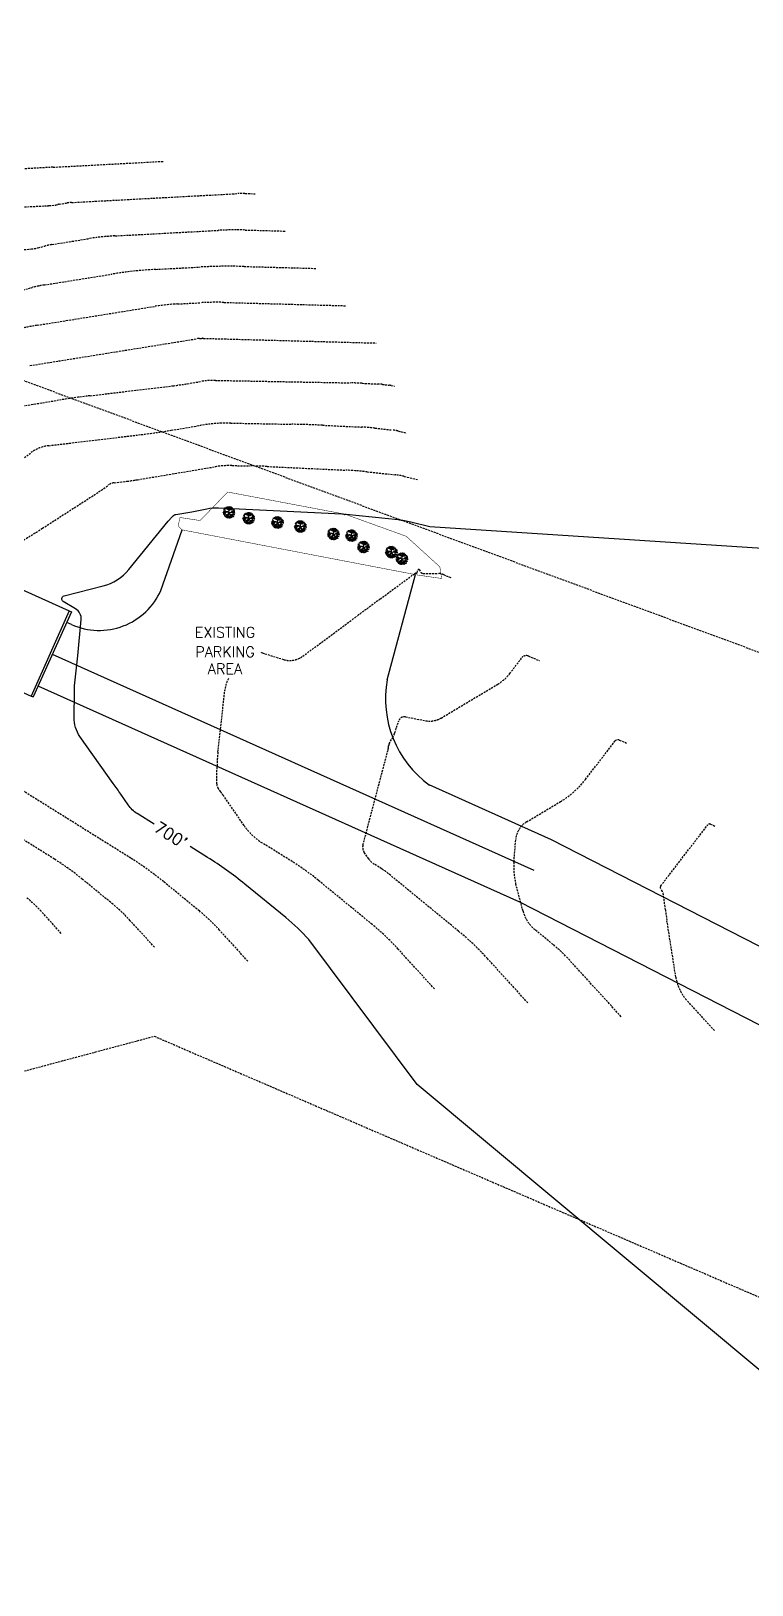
# Model space of a CAD drawing. Header units: inches. Extents: x -43639 to 75791, y -33466 to 47612.
# Drawn here: x 23813 to 25294, y 3606 to 6799 of the extents above; entities that cross this region are included whole.
import ezdxf
from ezdxf.enums import TextEntityAlignment as Align

# ---------------------------------------------------------------- set-up
doc = ezdxf.new("R2010")
doc.units = ezdxf.units.IN
doc.header["$LTSCALE"] = 8
doc.header["$MEASUREMENT"] = 0
doc.linetypes.add('DASHED', pattern=[0.75, 0.5, -0.25])
doc.layers.get('0').update_dxf_attribs({"linetype": 'CONTINUOUS'})
for name, color, linetype in [('A-roof', 253, 'CONTINUOUS'), ('A-text', 254, 'CONTINUOUS'), ('construction', 160, 'CONTINUOUS'), ('CONT-HGH', 6, 'DASHED'), ('CONT-NML', 1, 'DASHED'), ('easement_JDCF', 7, 'DASHED'), ('ROAD', 2, 'CONTINUOUS'), ('T100', 2, 'CONTINUOUS'), ('TREE', 3, 'CONTINUOUS')]:
    doc.layers.add(name, color=color, linetype=linetype)
doc.styles.add('ROMAND', font='romand', dxfattribs={"height": 2})
doc.styles.add('T100', font='ROMANS', dxfattribs={"height": 1.8})

# ---------------------------------------------------------------- blocks, each defined once
blk = doc.blocks.new('SHRUB4')
for p, q in [((-0.093, -0.008), (-0.102, 0.004)), ((-0.087, 0.018), (-0.1, 0.014)), ((-0.079, 0.01), (-0.097, 0.029)), ((-0.08, 0.048), (-0.094, 0.044)), ((-0.068, 0.04), (-0.088, 0.057)), ((-0.03, 0.06), (-0.081, 0.069)), ((-0.06, 0.019), (-0.079, 0.01)), ((-0.073, 0.024), (-0.068, 0.04)), ((-0.002, 0.001), (-0.073, 0.024)), ((-0.042, 0.075), (-0.07, 0.078)), ((-0.05, 0.003), (-0.068, 0.008)), ((-0.04, 0.012), (-0.064, -0.014)), ((-0.042, 0.075), (-0.044, 0.095)), ((-0.033, 0.083), (-0.042, 0.075)), ((-0.033, 0.083), (-0.015, 0.104)), ((-0.033, 0.083), (-0.032, 0.098)), ((-0.004, 0.069), (-0.033, 0.083)), ((-0.031, 0.062), (-0.032, 0.075)), ((-0.031, 0.061), (-0.004, 0.069)), ((0.004, 0.042), (-0.03, 0.06)), ((-0.022, 0.008), (-0.03, 0.025)), ((-0.002, 0.001), (-0.028, -0.046)), ((-0.018, 0.078), (-0.013, 0.09)), ((-0.006, 0.084), (-0.004, 0.104)), ((0.01, 0.087), (-0.006, 0.084)), ((-0.003, 0.07), (0.013, 0.062)), ((-0.001, 0.002), (0.004, 0.042)), ((-0.001, 0.002), (0.048, 0.007)), ((-0.001, 0), (0.038, -0.067)), ((0.004, 0.042), (0.001, 0.055)), ((0.004, 0.087), (0.002, 0.105)), ((0.004, 0.042), (0.03, 0.054)), ((0.015, 0.094), (0.01, 0.104)), ((0.011, 0.087), (0.023, 0.103)), ((0.013, 0.062), (0.011, 0.087)), ((0.015, 0.063), (0.024, 0.071)), ((0.024, 0.071), (0.02, 0.083)), ((0.03, 0.079), (0.025, 0.101)), ((0.03, 0.054), (0.033, 0.102)), ((0.03, 0.055), (0.044, 0.042)), ((0.031, 0.073), (0.048, 0.064)), ((0.039, 0.006), (0.052, 0.024)), ((0.041, 0.085), (0.04, 0.098)), ((0.04, 0.084), (0.051, 0.091)), ((0.04, 0.07), (0.04, 0.084)), ((0.048, 0.064), (0.056, 0.077)), ((0.048, 0.007), (0.061, 0.017)), ((0.048, 0.007), (0.061, -0.005)), ((0.055, 0.078), (0.059, 0.089)), ((0.056, 0.077), (0.068, 0.078)), ((0.061, 0.017), (0.064, 0.027)), ((0.061, 0.017), (0.07, 0.011)), ((0.061, -0.005), (0.081, 0.002)), ((0.064, 0.027), (0.069, 0.042)), ((0.064, 0.028), (0.076, 0.024)), ((0.068, 0.055), (0.076, 0.07)), ((0.069, 0.043), (0.068, 0.055)), ((0.069, 0.056), (0.087, 0.057)), ((0.069, 0.042), (0.086, 0.041)), ((0.07, 0.011), (0.087, 0.014)), ((0.076, 0.024), (0.086, 0.031)), ((0.081, 0.002), (0.102, -0.011)), ((0.086, 0.041), (0.09, 0.052)), ((0.086, 0.041), (0.096, 0.038)), ((0.086, 0.031), (0.1, 0.028)), ((0.087, 0.014), (0.1, 0.02)), ((0.087, 0.014), (0.089, 0.006)), ((0.089, 0.006), (0.102, 0.003)), ((-0.089, -0.014), (-0.102, -0.01)), ((-0.097, -0.002), (-0.101, -0.003)), ((-0.087, -0.015), (-0.097, -0.029)), ((-0.087, -0.038), (-0.097, -0.036)), ((-0.078, -0.002), (-0.093, -0.008)), ((-0.079, -0.028), (-0.09, -0.043)), ((-0.078, -0.029), (-0.089, -0.014)), ((-0.077, -0.052), (-0.086, -0.054)), ((-0.076, -0.052), (-0.079, -0.062)), ((-0.064, -0.012), (-0.078, -0.002)), ((-0.065, -0.013), (-0.078, -0.029)), ((-0.064, -0.014), (-0.077, -0.052)), ((-0.061, -0.067), (-0.071, -0.07)), ((-0.061, -0.068), (-0.065, -0.079)), ((-0.044, -0.039), (-0.061, -0.067)), ((-0.057, -0.078), (-0.061, -0.08)), ((-0.044, -0.081), (-0.057, -0.078)), ((-0.033, -0.064), (-0.051, -0.089)), ((-0.043, -0.058), (-0.049, -0.069)), ((-0.017, -0.026), (-0.044, -0.039)), ((-0.044, -0.039), (-0.043, -0.058)), ((-0.036, -0.087), (-0.044, -0.091)), ((-0.04, -0.074), (-0.033, -0.082)), ((-0.033, -0.082), (-0.036, -0.092)), ((-0.032, -0.034), (-0.033, -0.064)), ((-0.012, -0.081), (-0.033, -0.095)), ((-0.021, -0.069), (-0.028, -0.077)), ((-0.025, -0.04), (-0.008, -0.058)), ((-0.015, -0.052), (-0.022, -0.056)), ((-0.022, -0.056), (-0.021, -0.069)), ((-0.008, -0.058), (-0.016, -0.099)), ((-0.012, -0.022), (-0.008, -0.042)), ((-0.004, -0.078), (-0.006, -0.099)), ((0.023, -0.045), (-0.004, -0.078)), ((-0.003, -0.079), (0.021, -0.079)), ((0.009, -0.081), (0.001, -0.089)), ((0.001, -0.089), (0.011, -0.094)), ((0.011, -0.094), (0.008, -0.098)), ((0.012, -0.061), (0.018, -0.07)), ((0.017, -0.031), (0.038, -0.036)), ((0.025, -0.089), (0.018, -0.096)), ((0.021, -0.079), (0.03, -0.094)), ((0.022, -0.079), (0.033, -0.081)), ((0.03, -0.055), (0.025, -0.069)), ((0.025, -0.069), (0.047, -0.081)), ((0.033, -0.081), (0.044, -0.089)), ((0.035, -0.059), (0.052, -0.037)), ((0.045, -0.049), (0.047, -0.063)), ((0.047, -0.063), (0.059, -0.07)), ((0.047, -0.081), (0.053, -0.088)), ((0.051, -0.037), (0.06, -0.02)), ((0.052, -0.037), (0.086, -0.036)), ((0.059, -0.07), (0.059, -0.081)), ((0.06, -0.02), (0.071, -0.027)), ((0.069, -0.037), (0.065, -0.053)), ((0.065, -0.053), (0.072, -0.074)), ((0.067, -0.064), (0.081, -0.066)), ((0.068, -0.024), (0.076, -0.017)), ((0.086, -0.037), (0.095, -0.034)), ((0.086, -0.036), (0.088, -0.045)), ((0.094, -0.006), (0.103, -0.002))]:
    blk.add_line(p, q)

msp = doc.modelspace()

# ---------------------------------------------------------------- linework, layer by layer
at = {"layer": 'A-roof', "color": 7}
for p, q in [((23541.1, 5764.7, -120), (23891.5, 5607.6, -120)), ((23462.5, 5589.5, -120), (23812.9, 5432.4, -120)), ((23891.5, 5607.6, -120), (23812.9, 5432.4, -120))]:
    msp.add_line(p, q, dxfattribs=at)
at = {"layer": 'A-roof'}
for p, q in [((23896, 5605.6, -120), (23817.5, 5430.4, -120)), ((23891.5, 5607.6, -120), (23896, 5605.6, -120)), ((23812.9, 5432.4, -120), (23817.5, 5430.4, -120))]:
    msp.add_line(p, q, dxfattribs=at)
at = {"layer": 'construction'}
msp.add_line((24846.5, 5074.2, -120), (23856.8, 5518, -120), dxfattribs=at)
at = {"layer": 'CONT-HGH', "elevation": 8160}
msp.add_lwpolyline([(23788.9, 6186.4, -0.024047), (23825.4, 6194.1), (24066.6, 6232.9, -0.026427), (24113.9, 6237.9), (24161.4, 6240.4, -0.020216), (24208.9, 6241.1), (24459.7, 6234.2)], format="xyb", dxfattribs=at)
at = {"layer": 'CONT-HGH', "color": 252, "linetype": 'Continuous', "elevation": 8280}
for points in [[(24065.5, 5169.4), (24031.1, 5190.8, -0.102644), (24012.3, 5208.8), (23997.2, 5230.7, 0.003217), (23981.9, 5252.5), (23913.4, 5349.1, -0.158999), (23901.2, 5388.5), (23901.9, 5441.3, -0.023887), (23903.4, 5465.9), (23906.1, 5490.5, 0.003515), (23908.7, 5515.1), (23915.8, 5589.3, 0.290136), (23904.5, 5611.5), (23879.1, 5626.6, -0.666974), (23880.7, 5637.9), (23961.2, 5658.6, 0.159761), (24013.5, 5692), (24094.8, 5791.5, -0.014283), (24099.6, 5797), (24104.5, 5802.4, -0.171973), (24110.6, 5805.6), (24131, 5808.7, 0.013692), (24146.9, 5811.5), (24174.1, 5817, -0.062497), (24197.8, 5818.9), (24451.3, 5806.8, -0.063581), (24453.7, 5806.4), (24456.9, 5805.4, 0.238943), (24457.4, 5805.5), (24457.9, 5805.9, -0.000183), (24458.1, 5806.1), (24458.4, 5806.3, -0.169677), (24458.7, 5806.3), (24459.4, 5806.3, -0.017658), (24459.9, 5806.3), (24566.8, 5794.8, -0.032752), (24593, 5790.2), (24631.9, 5780.8), (25841.3, 5702.1)], [(30373.7, 448), (30099.2, 375.6), (29402.9, 465.6), (28600.1, 989.6), (28600.1, 989.6), (26757, 2839.8), (24605.9, 4634), (24383.6, 4931.9, 0.035989), (24336, 4977), (24251.9, 5045.9, 0.032306), (24175.4, 5100.9), (24139.6, 5123.2, -0.102644)]]:
    msp.add_lwpolyline(points, format="xyb", dxfattribs=at)
at = {"layer": 'CONT-NML'}
for points, elevation in [([(22884.7, 6426.4), (22937, 6438.5, -0.036731), (23037.2, 6454), (23194.9, 6466.6, 0.007592), (23239.9, 6470.9), (23285, 6475.8, -0.00421), (23330, 6480.4), (23411.9, 6488.1, -0.005915), (23481.6, 6493.8), (23707.4, 6509.5, -0.004127), (23858.4, 6518.8), (24085, 6530.9)], 8064), ([(23757.3, 6435.4), (23840.3, 6439.3, 0.010036), (23849.7, 6439.9), (23862.3, 6441, 0.04223), (23865.1, 6441.5), (23867.8, 6442.2, -0.024047), (23870.6, 6442.8), (23885.5, 6445.1, -0.026427), (23896.3, 6446.3), (24237.6, 6464.6, -0.020216), (24252, 6464.8), (24273.6, 6464.2)], 8088), ([(23750.2, 6345.4), (23813.5, 6350.9, 0.04223), (23827.6, 6353.3), (23841.5, 6356.9, -0.024047), (23855.5, 6359.9), (23930.1, 6371.9, -0.026427), (23984.8, 6377.7), (24197.3, 6389.1, -0.020216), (24252.6, 6389.8), (24335.6, 6387.5)], 8112), ([(23790.2, 6265.2), (23815.2, 6271.7, -0.024047), (23840.4, 6277), (23978.9, 6299.2, -0.026427), (24069, 6308.9), (24159.7, 6313.7, -0.020216), (24250.4, 6314.9), (24397.7, 6310.9)], 8136)]:
    msp.add_lwpolyline(points, format="xyb", dxfattribs=dict(at, elevation=elevation))
at = {"layer": 'CONT-NML', "color": 251}
for points, elevation in [([(23810.3, 6111.2), (24154.4, 6166.5, -0.026427), (24158.7, 6167), (24163.1, 6167.2, -0.020216), (24167.4, 6167.2), (24521.7, 6157.6)], 8184), ([(23795.2, 6028.3), (23866.8, 6039.8, -0.009993), (23934.5, 6049.3), (24104.5, 6069.7, 0.011676), (24133.5, 6073.9), (24162.4, 6078.7, -0.046219), (24191.6, 6080.9), (24468.6, 6075.7, -0.006945), (24492.9, 6074.9), (24524, 6073.4, -0.015103), (24534.7, 6072.6), (24548.4, 6071.1, -0.032752), (24552.9, 6070.3), (24559.7, 6068.7)], 8208), ([(23770, 5901), (23813.3, 5932.6, -0.128665), (23849.1, 5946.7), (24039.2, 5969.5, 0.011676), (24100.5, 5978.3), (24161.5, 5988.5, -0.046219), (24223, 5993.1), (24348.8, 5990.7, -0.006945), (24411.5, 5988.7), (24491.6, 5984.9, -0.015103), (24519.2, 5982.8), (24554.5, 5979, -0.032752), (24566.3, 5977), (24583.8, 5972.7)], 8232), ([(23677.3, 5684.6, -0.084123), (23687.1, 5691.3), (23704.1, 5699.3, 0.023391), (23720.8, 5708), (23787.1, 5746.8, 0.01097), (23836.1, 5776.9), (23951.8, 5851.5, 0.014508), (23962.1, 5858.6), (23972.2, 5866, -0.128665), (23983.5, 5870.5), (24009.9, 5873.6, 0.011676), (24031.6, 5876.7), (24189.4, 5903.2, -0.046219), (24225.3, 5905.8), (24261.5, 5905.2, -0.006945), (24297.6, 5904), (24459.2, 5896.4, -0.015103), (24503.7, 5893), (24560.6, 5886.9, -0.032752), (24579.7, 5883.6), (24607.8, 5876.8)], 8256), ([(24286.1, 5521.5, -0.013399), (24287.7, 5521), (24331.7, 5507.3, 0.238943), (24370.9, 5514), (24482.2, 5596.3, -0.000183), (24530.2, 5631.7), (24601.4, 5684.3, -0.169677), (24603, 5684.8), (24604.7, 5684.7, 0.33454), (24605.8, 5685.5), (24607.9, 5691.7, -0.62073), (24610, 5692), (24613.7, 5686.7, 0.246272), (24618.5, 5684.2), (24648.9, 5684.1, -0.098692), (24660.3, 5681.8), (24676.8, 5675)], 8304), ([(24833.5, 4802), (24750.4, 4893, 0.035989), (24690.9, 4949.4), (24546.7, 5067.7, 0.032306), (24532.9, 5077.6), (24518.1, 5086.8, -0.102644), (24506.5, 5097.9), (24497.2, 5111.3, -0.218775), (24494.7, 5126), (24546.3, 5321.8, 0.037848), (24547, 5326), (24547.5, 5330.1, -0.100487), (24548.7, 5334.1), (24555.7, 5346.6, 0.046809), (24560.1, 5356.6), (24568.4, 5381.7, -0.378458), (24582.1, 5389.7), (24623.1, 5381.6, 0.185833), (24655.2, 5387.1), (24771.9, 5456.9, 0.09419), (24796.2, 5478.5), (24821.4, 5511.2, -0.339487), (24834.2, 5514.6), (24857.4, 5505)], 8328), ([(24641.7, 4830.6), (24567, 4912.4, 0.035989), (24513.5, 4963.2), (24403.3, 5053.5, 0.032306), (24349.7, 5092), (24287.9, 5130.5, -0.102644), (24250.5, 5166.3), (24208.1, 5227.7, 0.003217), (24202.6, 5235.5), (24197.1, 5243.3, -0.158999), (24194.4, 5251.9), (24195, 5289, -0.024415), (24196.7, 5316.8), (24211, 5444.2, -0.097201), (24218.6, 5468.5)], 8304), ([(25025.2, 4773.5), (24919.4, 4889.4, 0.035989), (24884.9, 4922.1), (24848.1, 4952.2, -0.157166), (24823.6, 4990.3), (24809.1, 5044.6, -0.08487), (24804.9, 5091), (24808.6, 5138, -0.243044), (24830.7, 5173.6), (24900.5, 5215.4, 0.09419), (24951.8, 5261), (25012.3, 5339.5, -0.339487), (25021.4, 5341.9), (25037.9, 5335)], 8352), ([(24258.3, 4887.6), (24200.2, 4951.3, 0.035989), (24158.6, 4990.7), (24085, 5051.1, 0.032306), (24018, 5099.1), (23784.4, 5244.9, -0.102644)], 8256), ([(24066.6, 4916.2), (24016.8, 4970.7, 0.035989), (23981.1, 5004.5), (23918.1, 5056.2, 0.032306), (23860.7, 5097.4), (23655, 5225.7, -0.176793)], 8232), ([(25216.9, 4744.9), (25160.6, 4806.6, -0.147073), (25137.5, 4854.7), (25119.3, 4970.5, -0.006531), (25116, 4993.4), (25112, 5024.3, 0.103758), (25109.8, 5030.7), (25106.2, 5036.6, -0.309252), (25106.5, 5042.2), (25203.1, 5167.7, -0.339487), (25208.6, 5169.1), (25218.4, 5165)], 8376), ([(23874.8, 4944.7), (23833.4, 4990.2, 0.035989), (23803.7, 5018.3)], 8208)]:
    msp.add_lwpolyline(points, format="xyb", dxfattribs=dict(at, elevation=elevation))
at = {"layer": 'easement_JDCF'}
for p, q in [((21853.7, 6798.5, 8016), (30472.9, 3614.7, 8016)), ((21747.5, 4113, 8016), (24066, 4733.4, 8016)), ((24066, 4733.4, 8016), (30234.1, 2073, 8016))]:
    msp.add_line(p, q, dxfattribs=at)
at = {"layer": 'ROAD'}
for p, q in [((24079.8, 5649.4, -120), (24123.1, 5773.7, -120)), ((24544.6, 5465.8, -120), (24603, 5681.7, -120)), ((23895.8, 5579.4, -120), (23886.2, 5583.7, -120)), ((24817, 5008.5, -120), (23827.3, 5452.3, -120)), ((24881.9, 5137.2, -120), (24630.7, 5249.9, -120)), ((27632.7, 3726.7, -120), (24881.9, 5137.2, -120)), ((27504.4, 3630.5, -120), (24817, 5008.5, -120))]:
    msp.add_line(p, q, dxfattribs=at)
at = {"layer": 'ROAD', "const_width": 1, "elevation": -120}
msp.add_lwpolyline([(24122.4, 5773.9), (24606.6, 5681), (24656.4, 5673.8), (24652.7, 5697.7), (24583.5, 5760.6), (24457.9, 5805.9), (24216.8, 5851.5), (24160.2, 5792.9), (24119, 5799.1), (24114.9, 5782.4), (24122.4, 5773.9)], dxfattribs=at)
at = {"layer": 'ROAD'}
for centre, radius, start, end in [((23952.8, 5706.4, -120), 139.2, 245.8512, 335.8512), ((24759.8, 5426.5, -120), 218.8, 169.6428, 234.0509)]:
    msp.add_arc(centre, radius, start, end, dxfattribs=at)

# ---------------------------------------------------------------- block references
at = {"layer": 'TREE', "xscale": 120, "yscale": 120, "zscale": 120}
for p in [(24219.6, 5809.4, -120), (24260.1, 5797.2, -120), (24319.2, 5788.5, -120), (24366.2, 5780.2, -120), (24434.1, 5764.9, -120), (24471.3, 5761.6, -120), (24495.8, 5738.2, -120), (24553.2, 5727.6, -120), (24574.9, 5714, -120)]:
    msp.add_blockref('SHRUB4', p, dxfattribs=at)

# ---------------------------------------------------------------- texts
at = {"layer": 'A-text', "style": 'T100'}
for s, p in [('EXISTING', (24211.3, 5552.5, -120)), ('PARKING', (24211.3, 5512.2, -120)), ('AREA', (24211.3, 5477.3, -120))]:
    msp.add_text(s, height=21.6, dxfattribs=at).set_placement(p, align=Align.CENTER)
at = {"layer": 'T100', "style": 'ROMAND'}
msp.add_text("700'", height=24, rotation=328.0445, dxfattribs=at).set_placement((24093.8, 5136.8, 8280), align=Align.CENTER)

doc.saveas('drawing.dxf')
